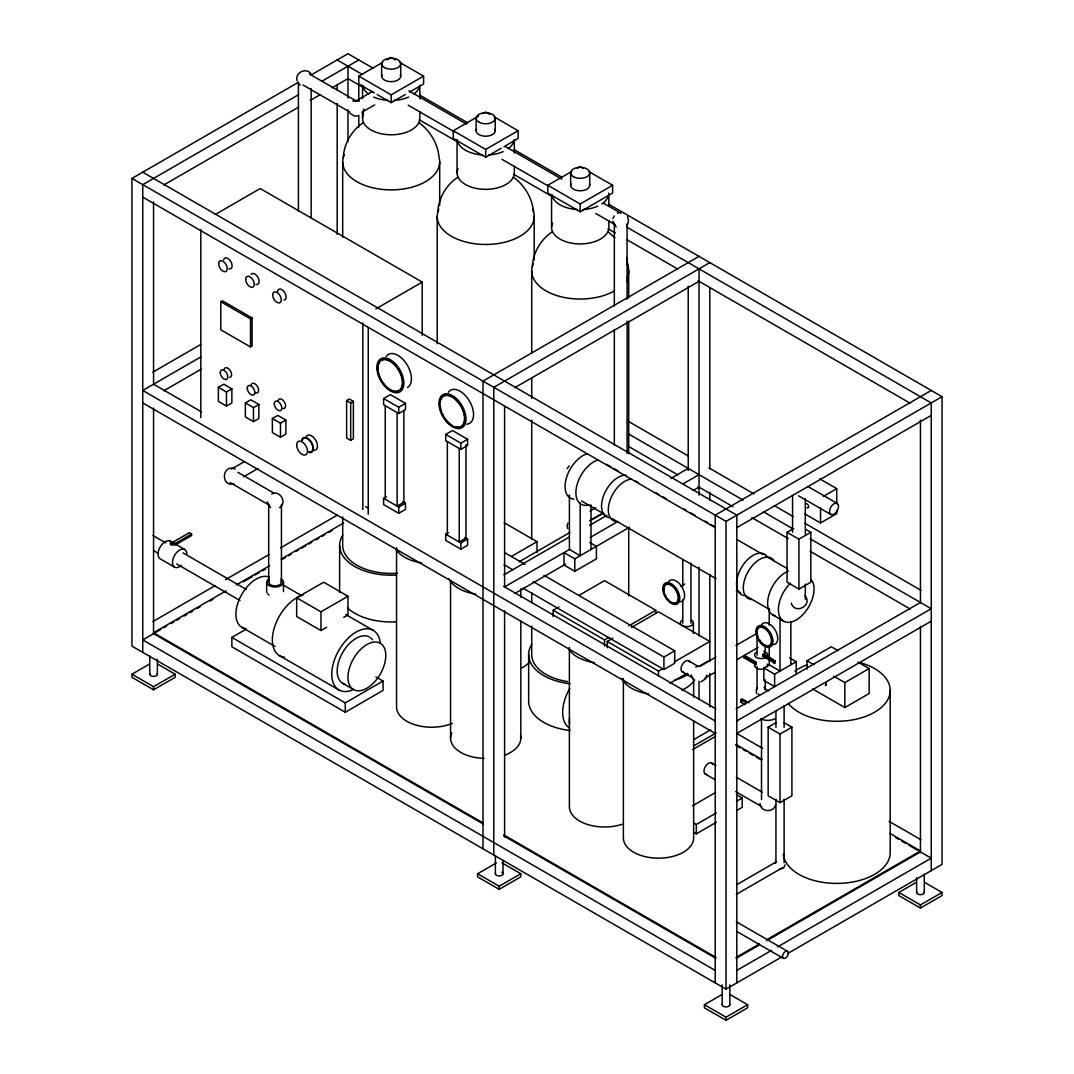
<?xml version="1.0" encoding="UTF-8"?>
<svg xmlns="http://www.w3.org/2000/svg" width="1074" height="1074" viewBox="0 0 1074 1074"><rect width="100%" height="100%" fill="white"/><g stroke="black" fill="none" stroke-linecap="round" stroke-linejoin="round"><path stroke-width="1.5" d="M343.277 157.516C344.016 143.58 351.735 130.209 363.442 122.597M363.952 108.984L362.582 112.864M437.789 212.088C438.528 198.14 446.247 184.782 457.954 177.17M532.301 266.647C533.04 252.712 540.759 239.341 552.466 231.729M627.323 281.616L628.102 275.414M706.893 674.915L705.524 678.795L700.919 681.923M785.081 864.852L783.604 868.034L779.133 869.416M612.999 218.519L614.207 215.914M567.166 468.68L569.18 465.821M775.589 804.815C773.857 813.139 760.325 812.119 760.003 803.54M775.092 863.12L775.858 861.442M826.456 684.514L825.409 685.601L826.215 682.728M627.216 225.124L628.585 221.231L627.552 216.666M567.931 523.132L567.059 525.629L567.716 528.556M757.546 687.709L756.19 690.058L756.74 693.804M279.629 507.599C287.523 502.739 279.992 489.596 271.749 493.959M781.805 956.921L726.024 989.114L131.954 646.132L131.954 178.418L297.995 82.55M311.057 75.019L347.976 53.7L373.309 68.32M298.639 94.66L142.748 184.661L142.748 652.374M321.864 81.248L358.783 59.943M163.704 185.037L298.639 107.132M310.252 100.419L320.414 94.566M332.014 87.853L347.976 78.644L363.965 87.867M374.276 92.888L358.783 83.947L358.783 76.147L382.733 62.319M386.962 59.876L391.178 57.446L395.407 59.876M355.695 101.117L372.544 91.397M358.783 76.147L391.178 94.861L423.586 76.147L423.586 83.947L409.503 92.082M362.072 112.166L374.719 104.876M377.095 94.512L391.178 102.648L405.274 94.512M215.297 214.491L260.217 188.554L422.23 282.1L422.23 335.37M501.196 148.266L485.69 157.22L453.295 138.506L453.295 130.719L478.655 116.073M482.87 113.629L485.69 112.005L489.919 114.448M220.788 301.74L222.412 300.801L252.122 317.958L252.122 346.016L250.497 346.956L220.788 329.799L220.788 301.74L250.497 318.884L252.122 317.958M453.295 130.719L485.69 149.42L518.098 130.719L518.098 138.506L504.015 146.641M152.911 372.114L200.784 344.472M201.429 356.568L142.748 390.453L715.217 720.963M163.704 390.829L201.429 369.04M588.659 171.451L612.61 185.278L612.61 193.078L580.202 211.779L547.807 193.078L547.807 185.278L571.757 171.451M577.382 168.202L580.202 166.577L583.021 168.202M218.358 387.338L223.768 384.21L231.863 388.895L231.863 402.925L226.466 406.039L218.358 401.367L218.358 387.338L226.466 392.01L231.863 388.895M375.873 308.869L422.23 282.1M547.807 185.278L580.202 203.993L612.61 185.278M245.369 402.925L250.766 399.81L258.861 404.482L258.861 418.511L253.464 421.626L245.369 416.954L245.369 402.925L253.464 407.596L258.861 404.482M272.366 418.511L277.763 415.396L285.872 420.068L285.872 434.097L280.475 437.225L272.366 432.54L272.366 418.511L280.475 423.196L285.872 420.068M346.633 400.589L349.332 399.018L353.373 401.367L353.373 438.783L350.674 440.34L346.633 438.004L346.633 400.589L350.674 402.925L353.373 401.367M231.528 469.029L244.402 461.592M243.623 476.775L257.921 468.519M383.619 398.561L390.372 394.655L405.489 403.394L405.489 409.624L398.749 413.517L383.619 404.791L383.619 398.561L398.749 407.288L405.489 403.394M191.615 533.979L173.585 544.384L171.33 543.082L189.373 532.677L191.615 533.979L191.615 535.537L174.968 545.149M699.026 256.377L482.991 381.095L482.991 848.809M709.82 262.606L493.798 387.325L493.798 855.038M514.755 387.701L699.026 281.321M445.723 434.42L452.476 430.513L467.606 439.253L467.606 445.482L460.853 449.375L445.723 440.649L445.723 434.42L460.853 443.146L467.606 439.253M152.911 621.564L215.297 585.545M225.459 579.678L268.983 554.546M280.596 547.847L337.182 515.171M402.75 501.585L405.489 503.169L405.489 509.398L398.749 513.305L383.619 504.565L383.619 498.336L386.318 496.779M226.104 590.848L153.555 632.72L483.381 823.154M236.253 584.981L269.628 565.716M281.24 559.017L343.626 522.984M160.805 629.471L142.748 639.903L715.217 970.413M163.704 627.793L166.618 626.129M170.967 623.605L173.867 621.94M176.767 620.262L179.667 618.584M184.016 616.073L186.93 614.395M189.83 612.717L192.729 611.039M197.079 608.528L199.979 606.85M210.142 600.997L213.041 599.319M243.516 581.732L252.215 576.698M255.115 575.02L259.465 572.509M262.378 570.831L265.278 569.166M282.69 559.111L285.59 557.433M288.49 555.755L291.39 554.077M295.739 551.566L298.639 549.888M301.552 548.223L305.902 545.699M308.802 544.035L311.702 542.357M316.051 539.846L318.965 538.168M321.864 536.49L324.764 534.812M329.114 532.301L332.014 530.623M383.619 498.336L398.749 507.062L405.489 503.169M157.878 664.215L175.156 674.203L175.156 677.318L153.555 689.79L131.954 677.318L131.954 674.203L149.232 664.215M326.657 627.256L320.978 630.545L296.666 616.516L296.666 597.802L323.677 582.215L347.976 596.245L347.976 614.959L343.707 617.416M375.9 676.915L383.082 681.05L383.082 690.407L345.278 712.237L231.863 646.763L231.863 637.406L245.865 629.324M131.954 674.203L153.555 686.675L175.156 674.203M464.854 537.443L467.606 539.027L467.606 545.256L460.853 549.163L445.723 540.423L445.723 534.194L448.435 532.637M296.666 597.802L320.978 611.831L347.976 596.245M445.723 534.194L460.853 542.92L467.606 539.027M511.345 556.493L537 541.672L537 552.586M590.042 511.009L595.748 507.72M589.854 520.554L602.689 513.144M519.239 561.715L569.824 532.503M590.056 520.823L603.064 513.318M503.948 574.791L569.247 537.094M589.559 525.361L606.971 515.319M670.807 478.454L688.219 468.398M504.592 586.887L569.891 549.19M590.203 537.47L617.765 521.548M683.064 483.85L699.026 474.641M514.755 593.492L565.528 564.172M589.653 542.451L596.406 546.357L596.406 558.829L574.805 571.301L563.998 565.058L563.998 552.586L574.805 558.829L629.377 527.321M693.213 490.456L699.026 487.113M231.863 637.406L345.278 702.879L383.082 681.05M931.252 390.453L715.217 515.171L715.217 982.885M553.204 616.516L553.204 610.274L558.896 606.985M578.859 595.466L604.514 580.658L655.811 610.274L655.811 613.388M131.954 178.418L726.024 521.4L942.046 396.682L942.046 864.395L787.604 953.564M736.818 527.643L931.252 415.396M823.234 496.457L836.74 488.67L836.74 503.639M680.701 586.35L684.756 584.001M805.527 529.267L810.816 532.315L810.816 582.215L798.935 589.076L787.054 582.215L787.054 532.315L793.646 528.515M553.204 610.274L604.514 639.889L608.783 637.432M628.733 625.914L655.811 610.274M607.213 647.689L607.213 641.46L612.905 638.157M631.431 627.471L658.51 611.831L709.82 641.46L674.19 662.027M804.896 513.936L820.536 522.971L836.74 513.614L836.74 510.284M787.054 532.315L798.935 539.175L810.816 532.315M533.147 581.544L663.92 657.046L674.714 650.804L674.714 663.276L663.92 669.518L522.971 588.149M607.213 641.46L658.51 671.075L662.792 668.605M669.921 683.198L687.024 673.331M698.422 666.739L709.82 660.161M700.141 666.189L715.915 657.073M735.999 645.474L756.083 633.888M705.081 678.056L715.123 672.257M736.643 659.839L758.15 647.421M743.785 655.986L744.658 655.489L756.217 662.161L755.344 662.658L743.785 655.986L743.785 657.664L755.344 664.336L755.344 662.658M743.785 657.664L744.658 655.489M775.119 662.269L774.247 662.779L762.688 656.107L762.688 654.428L763.56 653.932L773.669 659.772M762.688 656.107L763.56 655.596M762.688 654.428L774.247 661.101L775.119 660.604M796.237 674.19L796.237 661.718L774.623 674.19L774.623 686.662L763.829 680.433L763.829 667.961L769.588 664.631M807.03 669.102L807.03 660.792L831.33 646.749L838.338 650.804M744.98 704.651L740.818 702.248L740.818 699.644L742.174 698.865L749.115 702.866M740.818 702.248L742.174 701.47M736.173 708.867L920.445 602.474M693.831 739.556L710.679 729.823M693.831 745.786L716.304 732.817M736.818 720.963L931.252 608.716L810.024 538.718M502.082 862.946L520.796 873.753L520.796 876.867L499.195 889.339L477.594 876.867L477.594 873.753L496.309 862.946M692.555 749.639L715.7 736.281M736.818 733.435L931.252 621.188M833.639 676.15L844.835 682.608L869.135 668.578L869.135 693.522L844.835 707.551L812.629 688.971M783.993 722.627L791.914 727.205L791.914 795.794L780.033 802.654L768.152 795.794L768.152 727.205L776.072 722.627M477.594 873.753L499.195 886.225L520.796 873.753M768.152 727.205L780.033 734.066L791.914 727.205M692.555 805.769L715.7 792.397M693.442 822.818L696.314 824.483L716.398 812.897M736.482 801.298L742.228 797.982L742.228 807.339L736.482 810.655M693.442 832.175L696.314 833.84L716.398 822.241M736.522 884.788L776.556 861.684M736.321 894.347L782.073 867.94M736.173 957.377L759.399 943.979M766.648 939.79L920.445 850.984L889.93 833.37M736.173 958.317L759.399 944.905M766.648 940.717L920.445 851.924L931.252 858.166L777.455 946.959M736.818 970.413L771.642 950.302M730.347 994.725L747.625 1004.714L747.625 1007.828L726.024 1020.3L704.423 1007.828L704.423 1004.714L721.701 994.725M924.768 882.479L942.046 892.454L942.046 895.582L920.445 908.054L898.844 895.582L898.844 892.454L916.122 882.479M704.423 1004.714L726.024 1017.185L747.625 1004.714M898.844 892.454L920.445 904.939L942.046 892.454M352.769 101.09L359.387 101.09M617.402 213.337L618.812 212.786M695.71 667.021L697.12 666.457M357.978 116.005L354.675 116.099L350.003 113.401M233.77 483.931C219.982 486.992 222.305 463.27 235.179 469.016M399.635 62.319L423.586 76.147M494.147 116.891L518.098 130.719M419.8 95.17L467.754 122.852M514.245 149.689L562.199 177.371M608.689 204.221L942.046 396.682M408.805 90.807L466.519 124.128M505.478 146.614L561.756 179.116M603.642 203.295L621 213.323M337.182 59.943L362.502 74.562M626.947 227.232L931.252 402.925L931.252 870.638M408.201 105.185L454.369 131.847M501.988 159.328L548.156 185.99M595.828 213.511L614.623 224.372M419.169 119.751L458.397 142.399M513.614 174.27L552.841 196.918M608.059 228.802L615.321 232.991M626.947 239.703L677.801 269.064M698.14 280.811L910.282 403.287M309.379 73.945L356.42 101.09M303.002 84.994L350.043 112.139M819.677 478.816L836.74 488.67M807.742 486.388L837.223 503.411A6.377 3.678 -60 0 1 835.21 513.291A6.377 3.678 -60 0 1 829.678 510.096A6.377 3.678 -60 0 1 837.223 503.411M798.546 495.812L830.846 514.459M627.578 420.914L688.609 456.155M708.947 467.902L753.988 493.906M774.327 505.639L793.216 516.554M804.842 523.266L921.076 590.364M628.397 433.869L743.181 500.135M763.52 511.882L792.585 528.663M628.397 446.341L677.801 474.856M698.14 486.603L733.018 506.74M751.907 517.641L788.222 538.611M810.024 551.19L910.282 609.079M142.748 172.189L736.818 515.171L736.818 982.885M606.609 464.304L610.958 466.814M613.845 468.479L618.181 470.989M635.539 481.018L638.439 482.682M655.798 492.711L658.698 494.376M663.034 496.886L665.92 498.551M683.279 508.579L686.179 510.244M690.515 512.754L694.851 515.252M704.987 521.105L707.873 522.769M710.773 524.448L715.109 526.945M736.804 539.47L762.849 554.506M765.735 556.184L787.443 568.71M142.748 197.133L715.217 527.643M581.571 501.008L604.716 514.365M611.952 518.541L716.103 578.671M736.361 590.364L740.698 592.875M745.034 595.372L769.628 609.576M857.938 662.121L869.135 668.578M772.824 614.946L783.631 621.188M807.03 660.792L814.038 664.833M789.484 657.825L796.237 661.718M763.829 667.961L774.623 674.19M746.108 658L750.431 660.497M504.216 522.756L537 541.672M764.527 688.582L768.568 690.918M504.713 552.667L525.065 564.4M543.954 575.315L674.714 650.804M688.702 660.872L698.154 666.336M740.818 699.644L746.376 702.852M504.095 564.763L512.808 569.797M682.326 671.921L693.133 678.164M153.555 384.21L201.496 411.892M365.684 506.686L368.597 508.364M503.719 586.377L715.848 708.853M736.549 733.287L762.701 748.377M889.111 821.368L921.076 839.814M735.918 744.457L762.07 759.56M142.748 402.925L715.217 733.435M735.918 745.383L740.281 747.907M743.181 749.585L746.094 751.263M748.994 752.941L753.357 755.452M756.257 757.13L760.62 759.654M895.743 837.666L898.656 839.344M901.556 841.023L905.919 843.533M908.819 845.211L917.545 850.246M237.931 472.345L273.937 493.127M230.118 482.548L268.997 505.008M711.659 762.996L716.009 765.507M736.294 777.214L762.379 792.276M705.282 774.045L715.418 779.899M735.717 791.605L761.788 806.668M736.455 794.653L742.228 797.982M345.734 614.503L373.269 630.398M283.509 585.196L300.868 595.211M170.336 541.148L184.768 549.485M152.776 535.429L165.745 542.907M183.023 552.895L246.389 589.478M153.609 550.626L157.932 553.123M176.646 563.931L240.012 600.527M174.565 567.153L160.133 558.829A10.203 5.894 -60 0 1 161.234 545.377A10.203 5.894 -60 0 1 171.907 542.947M342.713 683.319L353.507 689.548M241.851 627.283L275.119 646.494M279.482 655.637L338.887 689.924M736.308 921.747L787.47 951.282A4.081 2.363 -60 0 1 786.181 957.605A4.081 2.363 -60 0 1 782.637 955.565A4.081 2.363 -60 0 1 787.47 951.282M736.482 931.279L783.389 958.357M503.719 834.887L715.848 957.364M153.555 633.66L483.381 824.08M503.719 835.827L715.848 958.303M616.154 226.976L612.838 221.231M607.951 231.729L614.878 237.77M513.439 177.17C524.609 185.211 532.395 198.328 533.59 212.088M418.927 122.597C430.097 130.639 437.883 143.768 439.078 157.516A48.505 28.005 0 0 1 388.654 189.856A48.505 28.005 0 0 1 344.338 154.643M310.856 73.502C305.741 67.018 294.477 73.019 297.122 80.859M298.693 83.785L300.21 85.101M764.044 687.199L765.507 688.877M270.514 507.599L267.198 501.867M805.017 595.775C813.166 605.28 794.76 615.174 791.283 603.132M692.945 679.332L691.146 674.915M626.746 257.532L628.102 266.647M924.271 874.303L924.271 892.454M920.445 420.149L920.445 602.876M920.445 626.343L920.445 852.662M920.445 904.939L920.445 908.054M916.632 877.606L916.632 892.454M890.198 690.407L890.198 852.555A53.458 30.864 0 0 1 838.123 883.405A53.458 30.864 0 0 1 783.349 854.152M844.835 682.608L844.835 707.551M820.536 508.002L820.536 522.971M805.312 498.725L805.312 533.899M805.312 584.162L805.312 599.238M798.935 539.175L798.935 589.076M792.558 495.369L792.558 532.221M790.826 621.913L790.826 664.833M784.114 705.645L784.114 727.366M784.114 799.217L784.114 862.731M780.033 618.248L780.033 671.075L769.226 664.833L769.226 646.682M780.033 734.066L780.033 802.654M775.938 710.652L775.938 727.366M775.938 799.217L775.938 862.731M774.247 661.101L774.247 662.779M769.226 608.716L769.226 625.216M765.212 645.393L765.212 655.234M765.212 679.855L765.212 689.696M761.506 719.459L761.506 799.486M757.036 635.539L757.036 655.234M757.036 666.726L757.036 689.696M729.837 984.898L729.837 1004.714M726.024 521.4L726.024 989.114M726.024 1017.185L726.024 1020.3M722.198 984.898L722.198 1004.714M709.82 287.751L709.82 468.801M709.82 492.268L709.82 500.659M709.82 574.415L709.82 661.584M709.82 673.331L709.82 706.853M699.026 268.849L699.026 495.154M699.026 567.247L699.026 635.969M699.026 681.238L699.026 699.671M696.314 824.483L696.314 833.84M693.643 680.285L693.643 697.053M693.643 720.52L693.643 837.895A35.133 20.285 0 0 1 658.51 858.18A35.133 20.285 0 0 1 623.376 837.895L623.376 678.607M693.401 622.866L693.401 633.539M690.958 563.058L690.958 623.188M688.219 286.073L688.219 470.479M682.782 559.715L682.782 586.444M682.782 599.802L682.782 623.188M663.92 657.046L663.92 669.518M658.51 671.075L658.51 675.747M628.706 271.024L628.706 297.82M628.706 321.274L628.706 453.577M628.706 527.267L628.706 595.936M627.082 223.862L627.082 299.297M627.082 321.086L627.082 453.51M614.328 223.862L614.328 305.996M614.328 329.463L614.328 445.119M608.851 193.078L608.851 206.141M608.851 220.841L608.851 227.379A28.636 16.54 0 0 1 576.469 243.771A28.636 16.54 0 0 1 552.546 223.097M604.514 639.889L604.514 646.132M591.009 504.901L591.009 549.472M589.747 172.807L589.747 185.278M580.202 203.993L580.202 211.779M580.202 502.887L580.202 555.701L569.408 549.472L569.408 494.993M574.805 558.829L574.805 571.301M570.656 172.807L570.656 185.278M569.381 647.421L569.381 806.708A35.133 20.285 0 0 0 622.074 824.282M551.566 194.703L551.566 227.379M534.194 216.465L534.194 260.002M531.711 271.024L531.711 353.091M531.711 378.209L531.711 398.306M531.711 420.082L531.711 538.987M531.711 592.579L531.711 602.635M531.711 626.075L531.711 654.549A48.505 28.005 0 0 0 567.649 681.601M528.65 654.549L528.65 701.322A51.552 29.763 0 0 0 570.133 730.521M520.823 588.888L520.823 597.278M520.823 620.745L520.823 738.12M514.339 140.144L514.339 153.206M514.339 166.282L514.339 172.807A28.636 16.54 0 0 1 481.957 189.199A28.636 16.54 0 0 1 458.034 168.524M504.592 406.241L504.592 587.29M504.592 610.757L504.592 837.076M503.008 860.543L503.008 873.753M499.195 886.225L499.195 889.339M495.382 855.589L495.382 873.753M495.235 118.247L495.235 130.719M485.69 149.42L485.69 157.22M476.144 118.247L476.144 130.719M465.982 444.542L465.982 538.087L459.229 541.994L459.229 448.449M460.853 443.146L460.853 449.375M460.853 542.92L460.853 549.163M457.054 140.144L457.054 172.807M450.556 580.51L450.556 738.12M447.348 441.589L447.348 535.134M439.682 161.892L439.682 205.443M437.199 216.465L437.199 343.747M419.827 85.571L419.827 98.647M419.827 111.709L419.827 118.247A28.636 16.54 0 0 1 387.446 134.639A28.636 16.54 0 0 1 363.522 113.965M403.878 410.362L403.878 502.229L397.125 506.136L397.125 412.591M400.723 63.675L400.723 76.147M398.749 407.288L398.749 413.517M398.749 507.062L398.749 513.305M396.548 547.646L396.548 706.934A35.133 20.285 0 0 0 415.732 725.004A35.133 20.285 0 0 0 452.329 723.352M391.178 94.861L391.178 102.648M385.244 405.73L385.244 499.276M381.632 63.675L381.632 76.147M368.234 327.839L368.234 514.285M362.824 323.059L362.824 509.506M362.542 85.571L362.542 98.647M362.542 111.709L362.542 118.247M358.783 85.088L358.783 100.164M358.783 115.254L358.783 126.987M350.674 402.925L350.674 440.34M347.976 66.172L347.976 98.029M347.976 109.763L347.976 141.607M345.278 702.879L345.278 712.237M342.687 161.892L342.687 237.26M342.687 516.943L342.687 545.417A48.505 28.005 0 0 0 397.514 573.18M339.626 545.417L339.626 592.19M337.182 85.088L337.182 90.109M337.182 103.52L337.182 234.28M320.978 611.831L320.978 630.545M311.151 88.699L311.151 217.807M298.397 82L298.397 211.108M283.469 582.215L283.469 591.573M281.442 504.458L281.442 582.215M280.475 423.196L280.475 437.225M268.688 504.458L268.688 582.215M266.661 582.215L266.661 591.573A8.404 4.846 0 0 0 266.956 592.821M253.464 407.596L253.464 421.626M250.497 318.884L250.497 346.956M226.466 392.01L226.466 406.039M200.811 229.514L200.811 417.625M157.368 659.342L157.368 674.203M153.555 201.885L153.555 384.613M153.555 408.093L153.555 634.398M153.555 686.675L153.555 689.79M149.729 656.039L149.729 674.203M805.54 504.243A2.296 1.329 60 0 1 807.447 504.256A2.296 1.329 60 0 1 808.641 506.982A2.296 1.329 60 0 1 807.03 507.693M767.172 664.054A6.538 3.772 0 0 1 767.172 666.941M763.627 668.981A6.538 3.772 0 0 1 756.499 668.176A6.538 3.772 0 0 1 755.089 664.054M763.627 651.341A6.538 3.772 0 0 1 766.796 656.711A6.538 3.772 0 0 1 757.143 657.825A6.538 3.772 0 0 1 756.499 652.16M759.09 694.878A4.081 2.363 -60 0 1 758.459 694.166M766.393 645.796A10.498 6.068 60 0 1 759.211 639.446M758.029 636.976A10.498 6.068 60 0 1 760.754 626.84A10.498 6.068 60 0 1 770.89 635.835A10.498 6.068 60 0 1 768.179 645.984M761.855 624.491A12.029 6.941 60 0 1 775.24 630.183A12.029 6.941 60 0 1 773.481 644.615M673.223 602.93A10.498 6.068 60 0 1 671.304 602.111M669.384 600.715A10.498 6.068 60 0 1 667.585 598.822M666.055 596.567A10.498 6.068 60 0 1 664.873 594.11M664.135 591.613A10.498 6.068 60 0 1 668.766 584.014A10.498 6.068 60 0 1 678.03 593.801A10.498 6.068 60 0 1 675.022 603.105M668.699 581.625A12.029 6.941 60 0 1 682.084 587.317A12.029 6.941 60 0 1 680.325 601.749M691.495 620.195A6.538 3.772 0 0 1 691.495 625.538A6.538 3.772 0 0 1 682.245 625.538A6.538 3.772 0 0 1 682.245 620.195M775.092 718.654A10.203 5.894 0 0 1 760.661 718.654M706.746 774.327A6.377 3.678 -60 0 1 705.282 766.675A6.377 3.678 -60 0 1 712.639 764.124M683.789 672.203A6.377 3.678 -60 0 1 682.326 664.551A6.377 3.678 -60 0 1 689.683 662M280.958 580.806A6.377 3.678 0 0 1 275.065 585.894A6.377 3.678 0 0 1 269.171 580.806M181.546 565.286A10.203 5.894 -60 0 1 172.565 563.877A10.203 5.894 -60 0 1 179.036 550.385A10.203 5.894 -60 0 1 186.889 554.157M440.112 402.79A17.573 10.136 60 0 1 452.114 396.642A17.573 10.136 60 0 1 464.774 416.202A17.573 10.136 60 0 1 455.698 426.888M452.476 425.532A17.573 10.136 60 0 1 450.315 424.055M449.268 423.183A17.573 10.136 60 0 1 444.488 417.558M443.696 416.256A17.573 10.136 60 0 1 442.3 413.53M441.723 412.148A17.573 10.136 60 0 1 440.112 405.287M448.341 392.279A19.09 11.022 60 0 1 469.593 401.3A19.09 11.022 60 0 1 466.787 424.217M389.298 388.989A17.573 10.136 60 0 1 379.995 361.455A17.573 10.136 60 0 1 401.3 374.826A17.573 10.136 60 0 1 390.372 389.674M386.237 356.42A19.09 11.022 60 0 1 406.147 363.334A19.09 11.022 60 0 1 407.476 387.499M302.25 440.394A7.639 4.403 60 0 1 311.285 442.81A7.639 4.403 60 0 1 308.869 451.845M306.372 436.272A8.404 4.846 60 0 1 315.729 440.259A8.404 4.846 60 0 1 314.494 450.328M301.74 439.924A8.404 4.846 60 0 1 311.675 442.595A8.404 4.846 60 0 1 309.003 452.53M278.166 400.468A5.343 3.088 60 0 1 284.489 402.159A5.343 3.088 60 0 1 282.798 408.482M251.168 384.868A5.343 3.088 60 0 1 255.478 384.197A5.343 3.088 60 0 1 258.579 390.668A5.343 3.088 60 0 1 254.82 392.48M224.157 369.281A5.343 3.088 60 0 1 230.118 370.382A5.343 3.088 60 0 1 229.702 377.39M277.495 292.074A6.108 3.531 60 0 1 283.979 291.497A6.108 3.531 60 0 1 283.979 300.143M251.074 274.326A6.108 3.531 60 0 1 258.243 277.924A6.108 3.531 60 0 1 255.934 284.449M223.634 259.693A6.108 3.531 60 0 1 230.87 261.626A6.108 3.531 60 0 1 228.937 268.849M743.584 595.452A23.292 13.452 -60 0 1 741.892 566.817A23.292 13.452 -60 0 1 767.292 556.668M751.545 599.534A23.292 13.452 -60 0 1 748.135 571.583A23.292 13.452 -60 0 1 774.045 560.561M609.777 517.695A23.292 13.452 -60 0 1 603.749 495.195A23.292 13.452 -60 0 1 626.249 475.232M616.53 521.588A23.292 13.452 -60 0 1 610.153 500.014A23.292 13.452 -60 0 1 631.727 479.098M775.213 615.885A25.199 14.553 -60 0 1 768.971 594.754A25.199 14.553 -60 0 1 788.531 571.073M811.662 580.161A25.199 14.553 -60 0 1 804.117 613.267A25.199 14.553 -60 0 1 779.764 616.745A25.199 14.553 -60 0 1 790.504 583.169M573.999 499.168A25.199 14.553 -60 0 1 566.441 477.823A25.199 14.553 -60 0 1 587.518 453.658M589.089 504.968A25.199 14.553 -60 0 1 576.496 487.046A25.199 14.553 -60 0 1 598.325 459.887M860.395 662.725A53.458 30.864 0 0 1 874.129 712.478A53.458 30.864 0 0 1 788.289 703.457M794.935 671.156A53.458 30.864 0 0 1 807.044 664.739M569.77 728.132A34.368 19.842 -60 0 1 569.77 688.434M569.556 724.292A40.1 23.145 -60 0 1 569.515 718.063M269.131 594.996A8.404 4.846 0 0 1 267.788 593.989M281.012 578.779A8.404 4.846 0 0 1 281.012 585.639A8.404 4.846 0 0 1 269.131 585.639A8.404 4.846 0 0 1 269.131 578.779M370.557 637.768A26.729 15.439 -60 0 1 372.45 639.795M345.237 684.299A26.729 15.439 -60 0 1 341.599 654.496A26.729 15.439 -60 0 1 369.443 637.016M380.25 643.245A26.729 15.439 -60 0 1 371.765 684.662A26.729 15.439 -60 0 1 348.62 671.29A26.729 15.439 -60 0 1 380.25 643.245A34.368 19.842 -60 0 0 355.655 632.344A34.368 19.842 -60 0 0 331.839 672.203A34.368 19.842 -60 0 0 352.272 690.085M284.516 657.181A34.368 19.842 -60 0 1 274.219 628.089A34.368 19.842 -60 0 1 302.962 595.13M246.04 628.585A28.636 16.54 -60 0 1 239.583 598.648A28.636 16.54 -60 0 1 269.185 577.047M694.677 679.721A38.194 22.044 0 0 1 681.762 690.126M648.629 693.938A38.194 22.044 0 0 1 621.631 678.338M688.192 674.042A38.194 22.044 0 0 1 674.66 680.137M594.62 662.752A38.194 22.044 0 0 1 568.347 648.535M475.809 594.15A38.194 22.044 0 0 1 448.811 578.564M520.528 735.475A35.133 20.285 0 0 1 504.82 755.129M484.173 758.378A35.133 20.285 0 0 1 451.751 732.871M421.8 562.977A38.194 22.044 0 0 1 395.527 548.76M589.425 183.855A9.545 5.518 0 0 1 580.202 190.796A9.545 5.518 0 0 1 570.979 183.855M608.743 194.515A28.636 16.54 0 0 1 601.735 203.979M597.641 206.195A28.636 16.54 0 0 1 583.195 209.524M577.221 209.524A28.636 16.54 0 0 1 551.674 194.515M627.055 263.774A48.505 28.005 0 0 1 627.055 278.273M614.503 290.826A48.505 28.005 0 0 1 555.956 295.283A48.505 28.005 0 0 1 533.362 263.774M570.133 683.749A51.552 29.763 0 0 1 531.751 644.373M494.913 129.283A9.545 5.518 0 0 1 485.69 136.223A9.545 5.518 0 0 1 476.467 129.283M514.231 139.942A28.636 16.54 0 0 1 508.418 148.574M503.129 151.635A28.636 16.54 0 0 1 488.683 154.951M482.709 154.951A28.636 16.54 0 0 1 457.162 139.942M532.543 209.215A48.505 28.005 0 0 1 485.69 244.469A48.505 28.005 0 0 1 438.85 209.215M529.348 662.591A51.552 29.763 0 0 1 522.152 667.8M400.401 74.724A9.545 5.518 0 0 1 391.178 81.664A9.545 5.518 0 0 1 381.955 74.724M419.719 85.383A28.636 16.54 0 0 1 413.906 94.015M408.617 97.063A28.636 16.54 0 0 1 394.171 100.392M388.197 100.392A28.636 16.54 0 0 1 373.752 97.063M368.463 94.015A28.636 16.54 0 0 1 362.65 85.383M396.225 621.819A51.552 29.763 0 0 1 347.52 608.018M396.225 575.046A51.552 29.763 0 0 1 342.727 535.241M501.894 872.195A3.813 2.202 0 0 1 500.189 875.887A3.813 2.202 0 0 1 495.503 873.175M924.137 891.89A3.813 2.202 0 0 1 920.445 894.669A3.813 2.202 0 0 1 916.753 891.89M729.716 1004.136A3.813 2.202 0 0 1 726.024 1006.915A3.813 2.202 0 0 1 722.332 1004.136M157.247 673.626A3.813 2.202 0 0 1 153.555 676.405A3.813 2.202 0 0 1 149.863 673.626M754.337 662.913A1.436 0.832 60 0 0 755.854 664.806A1.436 0.832 60 0 0 755.854 662.779A1.436 0.832 60 0 0 754.337 662.913M773.24 661.356A1.436 0.832 60 0 0 774.757 663.249A1.436 0.832 60 0 0 774.757 661.222A1.436 0.832 60 0 0 773.24 661.356M756.633 632.358A10.498 6.068 60 0 0 767.776 646.212A10.498 6.068 60 0 0 767.776 631.364A10.498 6.068 60 0 0 756.633 632.358M755.962 631.499A12.029 6.941 60 0 0 768.716 647.367A12.029 6.941 60 0 0 768.716 630.357A12.029 6.941 60 0 0 755.962 631.499M663.477 589.478A10.498 6.068 60 0 0 674.606 603.333A10.498 6.068 60 0 0 674.606 588.485A10.498 6.068 60 0 0 663.477 589.478M662.792 588.619A12.029 6.941 60 0 0 675.559 604.501A12.029 6.941 60 0 0 675.559 587.491A12.029 6.941 60 0 0 662.792 588.619M170.873 544.652A2.229 1.289 0 0 0 174.606 544.075A2.229 1.289 0 0 0 171.88 542.491A2.229 1.289 0 0 0 170.873 544.652M439.655 404.24A17.573 10.136 60 0 0 458.289 427.425A17.573 10.136 60 0 0 458.289 402.575A17.573 10.136 60 0 0 439.655 404.24M438.984 403.394A19.09 11.022 60 0 0 459.229 428.58A19.09 11.022 60 0 0 459.229 401.582A19.09 11.022 60 0 0 438.984 403.394M377.551 368.395A17.573 10.136 60 0 0 396.172 391.567A17.573 10.136 60 0 0 396.172 366.731A17.573 10.136 60 0 0 377.551 368.395M376.867 367.536A19.09 11.022 60 0 0 397.125 392.722A19.09 11.022 60 0 0 397.125 365.724A19.09 11.022 60 0 0 376.867 367.536M296.666 445.012A7.639 4.403 60 0 0 304.774 455.094A7.639 4.403 60 0 0 304.774 444.287A7.639 4.403 60 0 0 296.666 445.012M274.259 403.703A5.343 3.088 60 0 0 279.925 410.751A5.343 3.088 60 0 0 279.925 403.193A5.343 3.088 60 0 0 274.259 403.703M247.248 388.117A5.343 3.088 60 0 0 252.927 395.165A5.343 3.088 60 0 0 252.927 387.607A5.343 3.088 60 0 0 247.248 388.117M220.251 372.517A5.343 3.088 60 0 0 225.916 379.578A5.343 3.088 60 0 0 225.916 372.02A5.343 3.088 60 0 0 220.251 372.517M272.635 294.88A6.108 3.531 60 0 0 279.119 302.949A6.108 3.531 60 0 0 279.119 294.303A6.108 3.531 60 0 0 272.635 294.88M245.637 279.294A6.108 3.531 60 0 0 252.122 287.349A6.108 3.531 60 0 0 252.122 278.716A6.108 3.531 60 0 0 245.637 279.294M218.626 263.707A6.108 3.531 60 0 0 225.11 271.762A6.108 3.531 60 0 0 225.11 263.117A6.108 3.531 60 0 0 218.626 263.707M573.449 176.7A9.545 5.518 0 0 0 589.425 174.23A9.545 5.518 0 0 0 577.731 167.49A9.545 5.518 0 0 0 573.449 176.7M478.937 122.141A9.545 5.518 0 0 0 494.913 119.67A9.545 5.518 0 0 0 483.219 112.918A9.545 5.518 0 0 0 478.937 122.141M384.425 67.568A9.545 5.518 0 0 0 400.401 65.098A9.545 5.518 0 0 0 388.707 58.358A9.545 5.518 0 0 0 384.425 67.568"/></g></svg>
